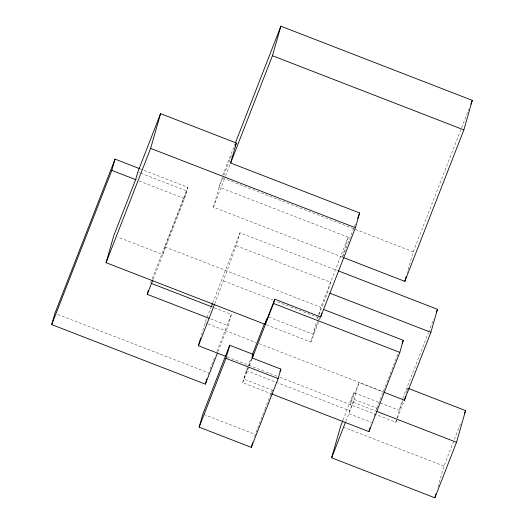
<?xml version="1.0" encoding="UTF-8"?>
<svg xmlns="http://www.w3.org/2000/svg" width="524" height="524" viewBox="0 0 524 524"><rect width="100%" height="100%" fill="white"/><g stroke="black" fill="none" stroke-linecap="round" stroke-linejoin="round"><path stroke-width="0.39" stroke-dasharray="2.62 1.97" d="M140.818 173.208L186.76 191.011L164.949 246.942L162.781 254.52L117.592 237.012M153.185 279.141L184.592 198.589L187.815 187.323L140.052 168.813M342.277 257.114L213.399 207.177L221.842 177.656L413.259 251.828L407.253 272.801M201.471 334.993L204.989 322.712L210.93 307.477M214.755 303.796C223.394 280.202 232.826 256.878 240.044 232.8L337.613 270.613M208.139 374.365L208.565 372.865L57.201 314.21M218.069 351.486L228.137 325.679L231.359 314.407L213.812 307.608M251.579 358.907L243.712 379.081L272.284 390.151L271.249 393.76L242.684 382.69L247.328 367.56M254.415 436.597L264.568 409.938M266.513 324.867L310.863 342.054L316.614 321.939M317.498 318.867L320.799 307.326L348.139 237.195L219.111 187.199L231.883 154.436M342.427 257.173L348.139 237.195M402.812 401.161L399.249 410.285L353.733 392.646L350.314 404.607L358.907 382.553L383.188 391.959M376.402 409.637L376.821 408.176L354.1 399.373L349.672 410.724L348.833 413.652L371.555 422.455M345.853 421.303L353.261 402.294L358.907 382.553M279.967 377.346L395.83 422.239L402.196 399.982M407.207 390.478L407.849 388.232L405.183 395.076M437.966 486.973L443.939 466.098L461.133 422.003M150.48 283.071L187.815 187.323M222.733 175.376L235.197 143.406M213.399 207.177L225.268 176.732M225.562 175.972L230.016 164.556M212.711 302.905L240.044 232.8M210.045 369.066L214.781 356.923M216.857 351.604L231.359 314.407M247.623 366.8L251.487 356.883M242.684 382.69L252.293 358.036M264.862 409.179L272.284 390.151M342.722 256.413L355.789 222.89M318.428 320.564L313.097 334.247L267.993 316.771M318.73 319.804L319.614 317.524M310.863 342.054L319.162 320.767M319.457 320.007L320.642 316.968M343.063 420.012L353.733 392.646M413.259 251.828L461.33 128.531M461.624 127.771L469.046 108.743M376.821 408.176L398.227 353.281M374.215 415.643L374.804 414.13M402.714 398.456L428.265 332.923M428.56 332.164L433.61 319.208M395.83 422.239L404.43 400.192M138.559 172.337L140.065 172.92M139.102 180.97L184.592 198.589M236.344 245.73L330.579 282.246L327.69 292.34L317.904 317.426L276.109 301.235M164.949 246.942L320.799 307.326M223.676 280.916L273.07 300.056M210.589 318.874L228.137 325.679M204.989 322.712L207.275 323.603M208.035 323.898L256.059 342.506M259.111 343.685L383.358 391.834M353.261 402.294L376.036 411.124M227.37 356.968L279.2 377.051M246.136 370.606L349.672 410.724M342.971 426.975L443.939 466.098M203.639 414.36L255.07 434.291"/><path stroke-width="0.79" d="M217.48 353.006L205.343 384.131L51.693 324.598L54.915 313.326L115.038 159.126L139.299 168.525M51.693 324.598L111.815 170.392L115.038 159.126M106.064 262.694L113.832 235.551L135.637 179.621L137.805 172.042L160.573 113.649L236.344 143.013L230.626 162.99L359.654 212.986L355.436 227.73L320.642 316.968L274.792 299.197L265.006 324.284L106.064 262.694L150.637 148.377L160.573 113.649M209.063 318.284L147.257 294.337L148.331 290.584M230.606 163.036L272.447 55.721L280.89 26.2L472.307 100.372L463.864 129.887L404.81 281.349L343.803 257.71M225.844 356.372L198.399 345.742L200.594 338.065M205.343 384.131L206.849 378.872M199.14 427.145L202.88 414.071L229.709 345.27L253.328 354.421L252.293 358.036L280.864 369.106L278.152 378.57L251.33 447.372L199.14 427.145L225.962 358.344L229.709 345.27M265.006 324.284L266.572 318.821M252.182 358.318L273.567 303.475L274.792 299.197M251.33 447.372L252.653 442.754M320.642 316.968L321.762 313.064M408.609 388.526L465.581 410.6L456.509 442.302L434.874 497.8L331.627 457.793L340.692 426.091L342.768 420.772M404.81 281.349L406.146 276.685M271.583 393.891L368.935 431.612L370.029 427.8M368.935 431.612L399.819 352.397L403.277 340.318L323.636 309.455M405.497 396.452L404.43 400.192L383.948 392.253M404.148 400.906L430.885 332.327L437.474 309.304L338.38 270.908M434.874 497.8L435.981 493.936M147.257 294.337L152.89 279.901M235.492 142.646L280.89 26.2M235.152 146.058L236.344 143.013M211.224 306.717L212.417 303.665M198.399 345.742L214.46 304.555M252.378 354.597L264.568 323.341M252.162 357.407L253.328 354.421M279.986 371.346L280.864 369.106M357.571 218.318L359.654 212.986M331.627 457.793L345.558 422.062M470.821 104.178L472.307 100.372M402.091 343.364L403.277 340.318M436.282 312.35L437.474 309.304M464.395 413.646L465.581 410.6M272.447 55.721L463.864 129.887M150.637 148.377L355.436 227.73M111.815 170.392L136.07 179.791M329.963 293.224L430.885 332.327M273.567 303.475L399.819 352.397M151.246 283.366L212.286 307.018M376.795 411.412L456.509 442.302M225.962 358.344L278.152 378.57"/></g></svg>
